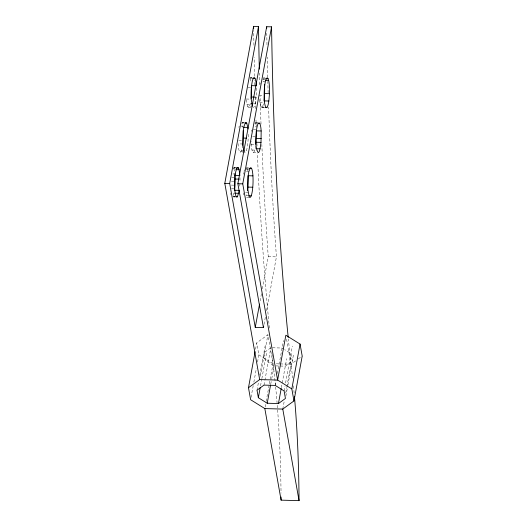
<?xml version="1.0" encoding="UTF-8"?>
<svg xmlns="http://www.w3.org/2000/svg" width="527" height="527" viewBox="0 0 527 527"><rect width="100%" height="100%" fill="white"/><g stroke="black" fill="none" stroke-linecap="round" stroke-linejoin="round"><path stroke-width="0.4" stroke-dasharray="2.63 1.98" d="M251.471 131.46L251.629 130.057M256.432 87.943A14.908 2.668 -88.4 0 1 256.175 97.152L255.246 103.595A14.908 2.668 -88.4 0 1 253.217 107.337M255.727 145.742L255.187 148.68A14.908 2.668 -88.4 0 1 253.158 152.422L251.913 149.997L251.05 141.295M260.127 300.864L261.458 293.625M262.341 288.803L268.243 256.656L266.51 231.742A886.131 158.522 -88.4 0 1 261.833 144.484M255.549 349.269L256.721 342.86L267.907 334.717L273.065 363.722A293.15 52.443 -88.4 0 1 275.575 386.192M264.034 324.401L265.503 316.358M266.537 310.732L276.425 256.88L274.692 231.966A886.131 158.522 -88.4 0 1 268.605 107.324M251.063 397.332L253.27 385.316M253.862 382.108L256.359 368.492M257.532 362.082L258.856 354.875L256.721 342.86M257.018 390.197L258.474 382.246M259.791 375.086L265.252 345.337M260.259 376.37L267.907 334.717M260.542 385.777L261.708 379.414M261.853 378.617L266.583 352.846M264.007 385.105L264.738 381.133M264.883 380.336L270.72 348.518M265.121 406.982L266.003 402.173M266.155 401.37L269.238 384.552M269.389 383.748L273.065 363.722A886.131 158.522 -88.4 0 1 271.925 353.235M270.733 384.15L271.609 379.374M271.754 378.577L274.093 365.857L265.213 360.323L263.875 352.813L270.865 347.728M275.226 385.421L276.102 380.646M277.419 373.491L283.46 340.561M281.365 387.641L282.097 383.663M282.241 382.865L286.681 358.689M284.106 390.948L284.982 386.179M285.562 382.997L292.34 346.094M282.782 409.077L284.396 400.27M285.72 393.056L286.754 387.45M286.899 386.653L291.016 364.223A886.131 158.522 -88.4 0 1 288.361 339.019M285.878 396.073L287.775 385.731M287.92 384.941L293.671 353.604M233.257 195.359L233.889 193.178M244.008 171.275L244.436 169.819M242.973 144.003L238.085 143.871A14.908 2.668 -88.4 0 0 240.095 152.059L240.799 151.776L241.491 150.505A14.908 2.668 -88.4 0 0 242.657 145.373M248.23 134.313A14.908 2.668 -88.4 0 1 246.372 150.636L245.681 151.914L244.983 152.198L240.095 152.059M295.621 360.87L291.016 364.223L280.404 363.926M298.249 358.953L302.202 356.081M259.383 99.372L260.727 106.836L261.392 107.567L264.541 107.35M250.253 77.476L251.886 77.522M263.322 77.838L264.949 77.884M250.365 77.779L251.998 77.825M250.101 78.18L251.735 78.227M264.798 78.589L263.171 78.549L263.75 80.242A14.908 2.668 -88.4 0 1 264.106 82.08M262.742 79.419L265.186 79.485M262.92 81.626L264.547 81.672M248.105 87.68L250.549 87.752M259.258 95.697L262.512 95.789M254.548 97.106L256.175 97.152M246.32 99.01L251.208 99.148M259.692 102.594L264.574 102.732M253.612 103.549L255.246 103.595M246.399 99.814L247.084 104.774L251.972 104.913M247.084 104.774L247.664 106.467L252.552 106.606M260.727 106.836L263.987 106.922M248.329 107.198L250.773 107.271M261.392 107.567L266.28 107.699M242.018 122.33L246.096 122.448M255.088 122.699L259.159 122.811M242.137 122.639L243.764 122.686M255.2 123.002L258.454 123.094M243.5 123.087L241.873 123.041L242.907 127.284M256.563 123.45L254.936 123.404A14.908 2.668 -88.4 0 1 255.878 126.941M240.806 126.098L244.067 126.19M253.335 129.405L255.779 129.471M252.703 136.724L255.147 136.789M238.771 140.215L242.842 140.334M251.155 144.233L256.036 144.372M251.913 149.997L256.801 150.129M241.491 150.505L246.372 150.636M240.799 151.776L244.054 151.868M253.158 152.422L256.418 152.514M233.79 167.191L235.417 167.237M246.853 167.553L248.48 167.599M233.902 167.494L235.529 167.54M233.639 167.902L235.266 167.948M246.037 167.533L246.702 168.265L248.336 168.311M233.211 168.772L234.838 168.818M246.274 169.134L248.718 169.2M246.452 171.341L248.896 171.407M232.855 173.923L235.299 173.989M231.643 177.401L234.087 177.467M231.406 181.222L233.85 181.288M231.353 185.096L233.797 185.168M231.485 188.771L234.739 188.864M245.668 192.381L248.112 192.447M247.953 195.767L246.32 195.721A14.908 2.668 -88.4 0 0 246.959 193.541M232.829 196.235L236.083 196.321M233.375 196.657L235.009 196.703M233.487 196.966L235.121 197.012M246.557 197.329L249.811 197.421M268.243 256.656L276.425 256.88M272.472 347.767L282.09 348.037L284.139 349.315M276.326 363.814L279.593 363.907M275.693 365.896L285.311 366.166L292.301 361.074L290.963 353.571L284.817 349.737M258.856 354.875L273.065 363.722M233.83 168.469L234.68 172.138M243.336 192.948L243.685 194.852M286.576 339.243L291.016 364.223A293.15 52.443 -88.4 0 1 292.63 377.971M239.943 177.698L239.996 179.167A14.908 2.668 -88.4 0 1 239.969 182.276M246.702 168.265A14.908 2.668 -88.4 0 1 247.644 171.802M243.474 174.213A14.908 2.668 -88.4 0 1 243.731 172.658M263.421 103.826A14.908 2.668 -88.4 0 1 262.097 107.284M259.943 84.498A14.908 2.668 -88.4 0 1 260.193 82.943M268.151 92.831A886.131 158.522 -88.4 0 1 267.828 81.507M267.723 77.456A886.131 158.522 -88.4 0 1 267.235 57.087M266.985 44.808A886.131 158.522 -88.4 0 1 266.787 33.306M261.023 124.095A886.131 158.522 -88.4 0 1 260.068 95.835M259.739 84.524A886.131 158.522 -88.4 0 1 259.436 73.167M293.453 385.889A293.15 52.443 -88.4 0 1 294.224 393.998M269.383 328.09A886.131 158.522 -88.4 0 1 257.334 153.258M257.018 145.972A886.131 158.522 -88.4 0 1 256.912 143.535M256.26 127.231A886.131 158.522 -88.4 0 1 255.931 118.219M255.595 108.569A886.131 158.522 -88.4 0 1 255.18 95.697M254.877 85.196A886.131 158.522 -88.4 0 1 254.739 80.335M254.633 76.277A886.131 158.522 -88.4 0 1 254.185 57.542M253.935 45.263A886.131 158.522 -88.4 0 1 253.678 30.467M275.654 386.996A293.15 52.443 -88.4 0 1 277.558 409.09M277.617 409.881A293.15 52.443 -88.4 0 1 281.043 493.12M250.312 78.642A14.908 2.668 -88.4 0 1 250.931 81.053M250.358 103.457A14.908 2.668 -88.4 0 1 247.664 106.467M238.896 127.442A14.908 2.668 -88.4 0 1 239.179 126.052M239.91 183.824A14.908 2.668 -88.4 0 1 239.772 186.13M230.615 194.489A14.908 2.668 -88.4 0 1 230.371 193.317"/><path stroke-width="0.79" d="M255.885 144.339L256.28 130.867L261.168 130.999L261.01 142.376L260.075 148.818A14.908 2.668 -88.4 0 1 258.046 152.56C254.501 145.669 256.148 137.013 256.596 129.49A14.908 2.668 -88.4 0 1 258.454 123.094L259.159 122.811L259.824 123.542A14.908 2.668 -88.4 0 1 261.168 130.999M264.383 84.327A14.908 2.668 -88.4 0 1 264.587 93.562L264.04 100.183M269.475 93.694L268.842 101.019A14.908 2.668 -88.4 0 1 266.985 107.422L266.28 107.699C263.829 104.405 264.554 99.728 264.146 95.835A14.908 2.668 -88.4 0 1 265.364 81.692L265.997 79.511A14.908 2.668 -88.4 0 1 268.059 78.681L268.638 80.381A14.908 2.668 -88.4 0 1 269.475 93.694L264.587 93.562M251.129 98.417L251.287 97.014A14.908 2.668 -88.4 0 0 251.445 85.644L256.333 85.776A14.908 2.668 -88.4 0 0 254.989 78.319L254.324 77.588L253.625 77.871A14.908 2.668 -88.4 0 0 251.208 99.148L252.354 106.039M234.831 173.752L234.983 175.359L239.871 175.498L239.106 169.734L238.527 168.034L237.861 167.303L237.157 167.586C234.166 174.16 234.686 181.789 234.739 188.864A14.908 2.668 -88.4 0 0 236.083 196.321L236.748 197.052L237.453 196.775L239.311 190.372L234.423 190.234M293.967 400.935L291.833 388.926L277.624 380.072L285.858 335.218L300.061 344.065L302.202 356.081L293.967 400.935L282.782 409.077L264.831 408.583L250.628 399.729L248.487 387.72L259.673 379.578L224.798 183.356L253.619 26.35L258.507 26.488A886.131 158.522 -88.4 0 0 259.337 69.096M263.737 326.009L263.441 327.616L255.259 327.386L229.686 183.488L258.507 26.488M263.441 327.616L237.868 183.719L266.682 26.712L271.57 26.851A886.131 158.522 -88.4 0 0 288.203 337.418M259.673 379.578L277.624 380.072L242.756 183.857L271.57 26.851M255.259 327.386L259.541 304.079M248.487 387.72L255.108 351.674M258.349 397.707L257.018 390.197L264.007 385.105L275.226 385.421L284.106 390.948L285.436 398.458L278.447 403.55L267.229 403.234L258.349 397.707L260.246 387.365M267.229 403.234L270.588 384.941M278.447 403.55L281.22 388.439M291.833 388.926L300.061 344.065M252.545 78.253L254.989 78.319M265.615 78.615L268.059 78.681M265.377 80.288L268.638 80.381M251.287 97.014L254.548 97.106M263.955 100.881L268.842 101.019M251.175 103.483L252.802 103.529M265.351 107.376L266.985 107.422M245.127 123.134L246.755 123.18L247.795 127.415A14.908 2.668 -88.4 0 1 247.973 128.957M258.197 123.496L259.824 123.542M243.724 127.303L247.795 127.415M243.29 138.054L246.55 138.146M256.359 138.417L261.24 138.555M256.122 142.237L261.01 142.376M256.003 148.706L260.075 148.818M236.083 167.968L238.527 168.034M249.146 168.33L251.59 168.403A14.908 2.668 -88.4 0 1 252.776 187.23A14.908 2.668 -88.4 0 1 249.152 196.683L247.809 189.226A14.908 2.668 -88.4 0 1 248.896 171.407L250.226 167.948L250.924 167.665L251.59 168.403M235.846 169.641L239.106 169.734M252.934 175.86L248.046 175.722A14.908 2.668 -88.4 0 1 247.492 190.596M234.983 175.359L235.114 179.035L239.186 179.147M224.798 183.356L229.686 183.488M237.868 183.719L242.756 183.857M247.888 187.098L252.776 187.23M234.706 193.198L238.777 193.31M248.764 195.794L251.208 195.86M235.819 196.729L237.453 196.775M264.831 408.583L281.102 500.149L299.053 500.65A293.15 52.443 -88.4 0 0 294.428 396.35M246.755 123.18L246.096 122.448L245.391 122.725L244.067 126.19A14.908 2.668 -88.4 0 0 242.842 140.334L242.973 144.003A14.908 2.668 -88.4 0 0 244.317 151.466M282.782 409.077L299.053 500.65M266.708 28.359A886.131 158.522 -88.4 0 1 266.682 26.712M281.075 497.02A293.15 52.443 -88.4 0 1 281.102 500.149M253.652 28.82A886.131 158.522 -88.4 0 1 253.619 26.35M235.114 179.035A14.908 2.668 -88.4 0 1 234.515 189.575M243.217 130.498A14.908 2.668 -88.4 0 1 242.657 145.373"/></g></svg>
